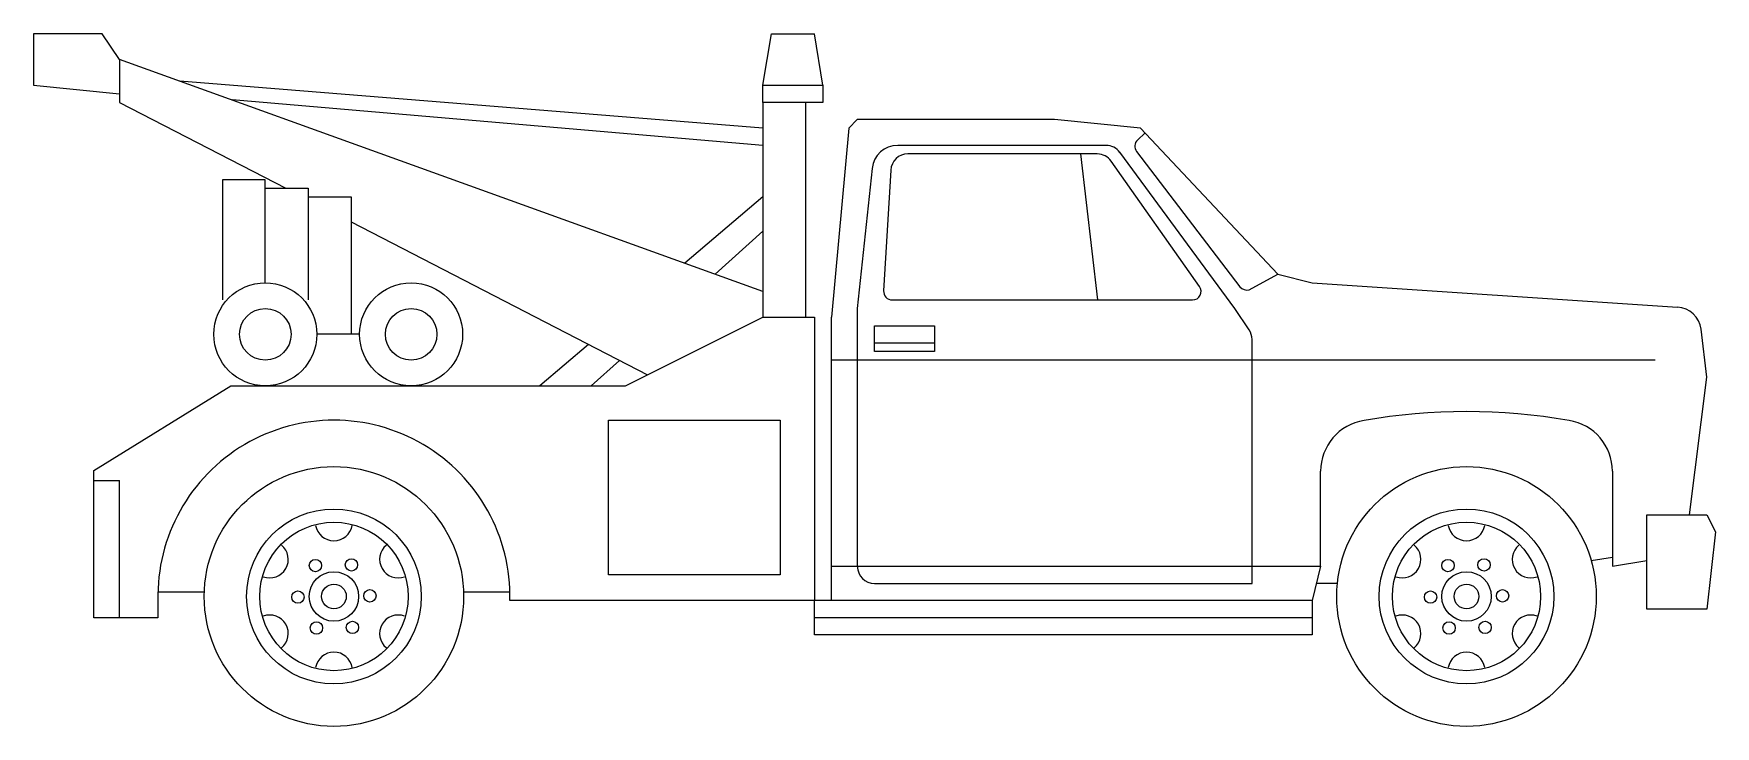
# Model space of a CAD drawing. Header units: millimetres. Extents: x -3077.64 to -3073.72, y 1855.81 to 1857.42.
import ezdxf

# ---------------------------------------------------------------- set-up
doc = ezdxf.new("R2010")
doc.units = ezdxf.units.MM
doc.header["$LTSCALE"] = 10
doc.layers.add('Veículos', color=2, linetype='Continuous')

msp = doc.modelspace()

# ---------------------------------------------------------------- linework, layer by layer
at = {"layer": 'Veículos'}
for p, q in [((-3077.6374, 1857.4198), (-3077.6374, 1857.2998)), ((-3077.4774, 1857.4198), (-3077.6374, 1857.4198)), ((-3077.4374, 1857.3598), (-3077.4774, 1857.4198)), ((-3075.9374, 1857.2998), (-3075.9174, 1857.4198)), ((-3075.9174, 1857.4198), (-3075.8174, 1857.4198)), ((-3075.7974, 1857.2998), (-3075.8174, 1857.4198)), ((-3075.9374, 1856.8198), (-3077.4374, 1857.3598)), ((-3077.4374, 1857.3598), (-3077.4374, 1857.2598)), ((-3077.6374, 1857.2998), (-3077.4374, 1857.2798)), ((-3075.9374, 1857.1998), (-3077.2967, 1857.3092)), ((-3075.9374, 1857.2998), (-3075.7974, 1857.2998)), ((-3075.9374, 1857.2598), (-3075.9374, 1857.2998)), ((-3075.7974, 1857.2998), (-3075.7974, 1857.2598)), ((-3077.4374, 1857.2598), (-3077.0495, 1857.0598)), ((-3075.9374, 1857.1598), (-3077.1749, 1857.2654)), ((-3075.9374, 1857.2598), (-3075.9374, 1856.7598)), ((-3075.7974, 1857.2598), (-3075.9374, 1857.2598)), ((-3075.8374, 1856.7598), (-3075.8374, 1857.2598)), ((-3075.7174, 1857.2198), (-3075.7374, 1857.1998)), ((-3075.2574, 1857.2198), (-3075.7174, 1857.2198)), ((-3075.0574, 1857.1998), (-3075.2574, 1857.2198)), ((-3075.7374, 1857.1998), (-3075.7774, 1856.7598)), ((-3075.0643, 1857.1722), (-3075.0463, 1857.1893)), ((-3074.7374, 1856.8598), (-3075.0574, 1857.1998)), ((-3075.1376, 1857.1598), (-3075.6233, 1857.1598)), ((-3075.1581, 1857.1398), (-3075.5996, 1857.1398)), ((-3075.1974, 1857.1398), (-3075.1574, 1856.7998)), ((-3074.8374, 1856.7798), (-3075.1054, 1857.1436)), ((-3075.0664, 1857.1455), (-3074.8256, 1856.8307)), ((-3075.683, 1857.1061), (-3075.7174, 1856.7798)), ((-3075.6396, 1857.1022), (-3075.6561, 1856.821)), ((-3074.9196, 1856.8314), (-3075.1254, 1857.1229)), ((-3077.1974, 1857.0798), (-3077.1974, 1856.7998)), ((-3077.0974, 1857.0798), (-3077.1974, 1857.0798)), ((-3077.0974, 1857.0598), (-3077.0974, 1857.0798)), ((-3077.0974, 1857.0598), (-3076.9974, 1857.0598)), ((-3077.0974, 1856.8398), (-3077.0974, 1857.0598)), ((-3076.9974, 1857.0598), (-3076.9974, 1856.7998)), ((-3076.9974, 1857.0398), (-3076.8974, 1857.0398)), ((-3076.8974, 1857.0398), (-3076.8974, 1856.7198)), ((-3075.9374, 1857.0398), (-3076.1198, 1856.8855)), ((-3076.8974, 1856.9814), (-3076.2066, 1856.6252)), ((-3075.9374, 1856.9598), (-3076.0485, 1856.8598)), ((-3074.8043, 1856.8236), (-3074.7374, 1856.8598)), ((-3074.7374, 1856.8598), (-3074.6574, 1856.8398)), ((-3074.6574, 1856.8398), (-3073.8056, 1856.7833)), ((-3075.6361, 1856.7998), (-3074.936, 1856.7998)), ((-3076.2574, 1856.5998), (-3075.9374, 1856.7598)), ((-3075.9374, 1856.7598), (-3075.8174, 1856.7598)), ((-3075.8174, 1856.7598), (-3075.8174, 1856.0998)), ((-3075.7774, 1856.0998), (-3075.7774, 1856.7598)), ((-3075.7174, 1856.7798), (-3075.7174, 1856.1798)), ((-3074.8041, 1856.7299), (-3074.8374, 1856.7798)), ((-3076.8774, 1856.7198), (-3076.9774, 1856.7198)), ((-3075.6774, 1856.6798), (-3075.6774, 1856.7398)), ((-3075.6774, 1856.7398), (-3075.5374, 1856.7398)), ((-3075.5374, 1856.7398), (-3075.5374, 1856.6798)), ((-3073.7374, 1856.6198), (-3073.7505, 1856.7319)), ((-3076.3438, 1856.696), (-3076.4574, 1856.5998)), ((-3075.6774, 1856.6998), (-3075.5374, 1856.6998)), ((-3075.5374, 1856.6798), (-3075.6774, 1856.6798)), ((-3074.7974, 1856.1398), (-3074.7974, 1856.7077)), ((-3076.2718, 1856.6588), (-3076.3374, 1856.5998)), ((-3073.8574, 1856.6598), (-3075.7774, 1856.6598)), ((-3077.4974, 1856.4029), (-3077.1774, 1856.5998)), ((-3077.1774, 1856.5998), (-3076.2574, 1856.5998)), ((-3073.7774, 1856.2998), (-3073.7374, 1856.6198)), ((-3076.2974, 1856.5198), (-3075.8974, 1856.5198)), ((-3076.2974, 1856.1598), (-3076.2974, 1856.5198)), ((-3075.8974, 1856.5198), (-3075.8974, 1856.1598)), ((-3077.4974, 1856.0598), (-3077.4974, 1856.4029)), ((-3074.6374, 1856.1798), (-3074.6374, 1856.4008)), ((-3073.9574, 1856.4008), (-3073.9574, 1856.1798)), ((-3077.4974, 1856.3798), (-3077.4374, 1856.3798)), ((-3077.4374, 1856.0598), (-3077.4374, 1856.3798)), ((-3073.8774, 1856.2998), (-3073.7374, 1856.2998)), ((-3073.8774, 1856.0798), (-3073.8774, 1856.2998)), ((-3073.7374, 1856.2998), (-3073.7174, 1856.2598)), ((-3073.7174, 1856.2598), (-3073.7374, 1856.0798)), ((-3073.9574, 1856.1998), (-3074.0066, 1856.1925)), ((-3075.8974, 1856.1598), (-3076.2974, 1856.1598)), ((-3075.7774, 1856.1798), (-3074.6374, 1856.1798)), ((-3074.6374, 1856.1798), (-3074.6574, 1856.0998)), ((-3073.9574, 1856.1798), (-3073.8774, 1856.1932)), ((-3075.6774, 1856.1398), (-3074.7974, 1856.1398)), ((-3074.5982, 1856.1398), (-3074.6474, 1856.1398)), ((-3077.2396, 1856.1198), (-3077.3476, 1856.1198)), ((-3077.3476, 1856.0998), (-3077.3476, 1856.0598)), ((-3076.5271, 1856.1198), (-3076.6351, 1856.1198)), ((-3074.6574, 1856.0998), (-3076.5271, 1856.0998)), ((-3075.8174, 1856.0198), (-3075.8174, 1856.0998)), ((-3074.6574, 1856.0998), (-3074.6574, 1856.0198)), ((-3077.3476, 1856.0598), (-3077.4974, 1856.0598)), ((-3074.6574, 1856.0598), (-3075.8174, 1856.0598)), ((-3073.7374, 1856.0798), (-3073.8774, 1856.0798)), ((-3074.6574, 1856.0198), (-3075.8174, 1856.0198))]:
    msp.add_line(p, q, dxfattribs=at)
for centre, radius in [((-3077.0974, 1856.7198), 0.12), ((-3076.7574, 1856.7198), 0.12), ((-3077.0974, 1856.7198), 0.06), ((-3076.7574, 1856.7198), 0.06), ((-3076.9374, 1856.1094), 0.3024), ((-3074.2974, 1856.1094), 0.3024), ((-3076.9374, 1856.1094), 0.2036), ((-3076.9374, 1856.1094), 0.1728), ((-3074.2974, 1856.1094), 0.2036), ((-3074.2974, 1856.1094), 0.1728), ((-3076.9806, 1856.1814), 0.0144), ((-3076.9374, 1856.1094), 0.0576), ((-3076.8966, 1856.1829), 0.0144), ((-3074.3406, 1856.1814), 0.0144), ((-3074.2974, 1856.1094), 0.0576), ((-3074.2566, 1856.1829), 0.0144), ((-3077.0213, 1856.108), 0.0144), ((-3076.9374, 1856.1094), 0.0288), ((-3076.8534, 1856.1109), 0.0144), ((-3074.3813, 1856.108), 0.0144), ((-3074.2974, 1856.1094), 0.0288), ((-3074.2134, 1856.1109), 0.0144), ((-3076.9781, 1856.036), 0.0144), ((-3076.8942, 1856.0374), 0.0144), ((-3074.3381, 1856.036), 0.0144), ((-3074.2542, 1856.0374), 0.0144)]:
    msp.add_circle(centre, radius, dxfattribs=at)
for centre, radius, start, end in [((-3075.6233, 1857.0998), 0.06, 90, 173.991), ((-3075.5996, 1857.0998), 0.04, 90, 176.6335), ((-3075.1581, 1857.0998), 0.04, 35.2176, 90), ((-3075.1376, 1857.1198), 0.04, 36.3844, 90), ((-3075.0505, 1857.1577), 0.02, 133.4651, 217.4054), ((-3074.936, 1856.8198), 0.02, 270, 35.2176), ((-3074.8097, 1856.8428), 0.02, 217.4054, 285.9454), ((-3075.6361, 1856.8198), 0.02, 176.6335, 270), ((-3073.8099, 1856.7234), 0.06, 8.1301, 85.9144), ((-3074.8374, 1856.7077), 0.04, 0, 33.6901), ((-3076.9374, 1856.1094), 0.4104, 358.6596, 181.3404), ((-3074.5174, 1856.4008), 0.12, 99.0847, 180), ((-3074.2974, 1855.1419), 1.398, 80.1585, 99.8415), ((-3074.0774, 1856.4008), 0.12, 0, 80.9153), ((-3076.9374, 1856.2822), 0.0432, 189.5941, 350.4059), ((-3074.2974, 1856.2822), 0.0432, 189.5941, 350.4059), ((-3077.087, 1856.1958), 0.0432, 249.5941, 50.4059), ((-3076.7877, 1856.1958), 0.0432, 129.5941, 290.4059), ((-3074.447, 1856.1958), 0.0432, 249.5941, 50.4059), ((-3074.1477, 1856.1958), 0.0432, 129.5941, 290.4059), ((-3075.6774, 1856.1798), 0.04, 180, 270), ((-3077.087, 1856.023), 0.0432, 309.5941, 110.4059), ((-3076.7877, 1856.023), 0.0432, 69.5941, 230.4059), ((-3074.447, 1856.023), 0.0432, 309.5941, 110.4059), ((-3074.1477, 1856.023), 0.0432, 69.5941, 230.4059), ((-3076.9374, 1855.9366), 0.0432, 9.5941, 170.4059), ((-3074.2974, 1855.9366), 0.0432, 9.5941, 170.4059)]:
    msp.add_arc(centre, radius, start, end, dxfattribs=at)

doc.saveas('drawing.dxf')
